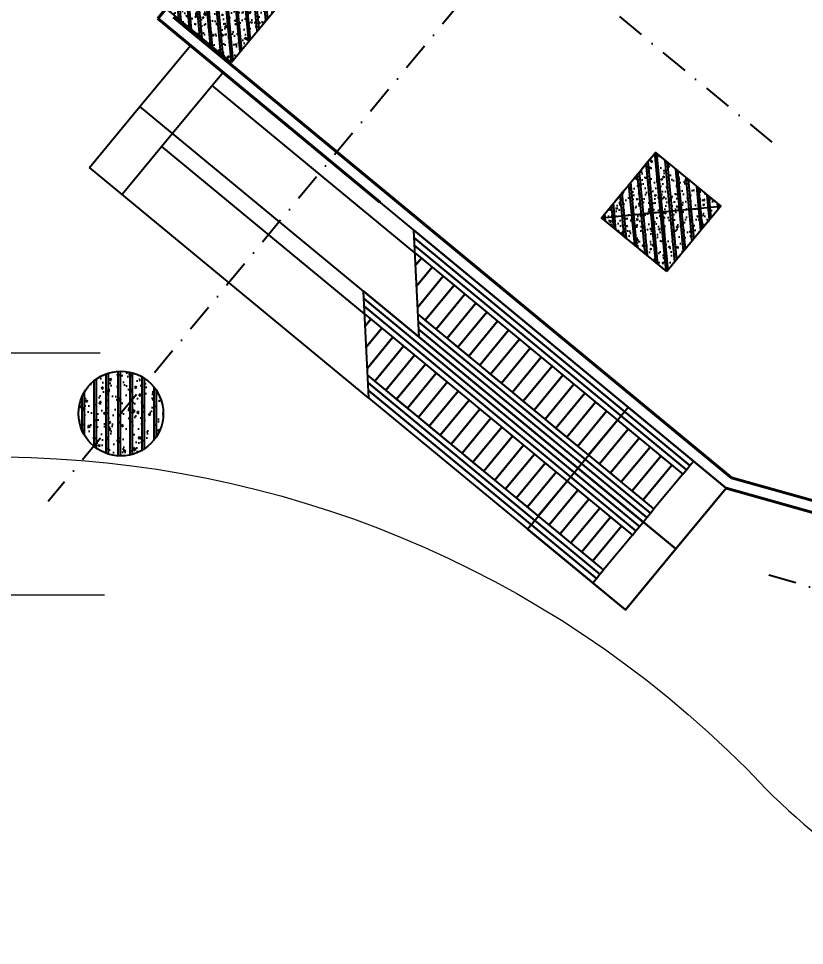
# Model space of a CAD drawing. Header units: millimetres. Extents: x -1534340 to 1713810, y -1348191 to 1114081.
# Drawn here: x 1488735 to 1502645, y -261971 to -245561 of the extents above; entities that cross this region are included whole.
import ezdxf

# ---------------------------------------------------------------- set-up
doc = ezdxf.new("R2010")
doc.units = ezdxf.units.MM
doc.header["$LTSCALE"] = 100
doc.header["$PDMODE"] = 32
doc.header["$PDSIZE"] = 2.5
for name, pattern in [('CONTINOUS', [0]), ('DASHED', [4.5, 3, -1.5]), ('DASHED2', [0.375, 0.25, -0.125]), ('xref.asix of  podium$0$xref.asix of  podium$0$DASHDOT', [1, 0.5, -0.25, 0, -0.25]), ('xref.asix of  podium$0$xref.asix of  podium$0$HIDDEN', [0.375, 0.25, -0.125]), ('Xref.Asix of Basement B2$0$HIDDEN', [0.375, 0.25, -0.125])]:
    doc.linetypes.add(name, pattern=pattern)
for name, color, linetype in [('A-FLOR-STRS', 16, 'Continuous'), ('ccu12-Manh', 8, 'Continuous'), ('KT-Kich thuoc', 9, 'Continuous'), ('xref.asix of  podium$0$xref.asix of  podium$0$KT-Hatch', 251, 'Continuous'), ('xref.asix of  podium$0$xref.asix of  podium$0$KT-Kich thuoc', 9, 'Continuous'), ('xref.asix of  podium$0$xref.asix of  podium$0$KT-Luoi truc South Tower', 8, 'xref.asix of  podium$0$xref.asix of  podium$0$DASHDOT'), ('xref.asix of  podium$0$xref.asix of  podium$0$KT-Net cot vach', 6, 'Continuous')]:
    doc.layers.add(name, color=color, linetype=linetype)
for name, color, linetype, lineweight in [('D-building block', 8, 'Continuous', 13), ('KT-Ghi chu', 26, 'Continuous', 15), ('KT-Net cat', 1, 'Continuous', 40), ('KT-Net thay', 7, 'Continuous', 15)]:
    doc.layers.add(name, color=color, linetype=linetype, lineweight=lineweight)
doc.layers.add('Xref.Asix of Basement B2$0$KT-Chi gioi XD', color=7, linetype='Xref.Asix of Basement B2$0$HIDDEN', true_color=0x0066cc)
doc.styles.add('Arial Narrow', font='ARIALN.TTF')
doc.styles.add('font unicode ccu', font='arial.ttf')
doc.dimstyles.new('CCU_1-200', dxfattribs={"dimscale": 200, "dimtxt": 3, "dimasz": 1, "dimexe": 1, "dimexo": 2, "dimgap": 0.5, "dimtad": 1, "dimdec": 0, "dimdsep": 46, "dimtxsty": 'Arial Narrow', "dimblk": 'ARCHTICK', "dimcen": -1, "dimdle": 1, "dimclrd": 256, "dimclre": 256, "dimclrt": 3, "dimadec": 0, "dimazin": 2, "dimtfac": 0.1, "dimtdec": 0, "dimtix": 1, "dimtmove": 2, "dimatfit": 1, "dimfxl": 1, "dimtvp": 0.8333333333333334, "dimtolj": 1, "dimtzin": 12, "dimarcsym": 0})
pattern_1 = [(49.99999999999999, (549.9999999999818, 1550), (286.9040730403014, -25.10085399303804), [30, -330]), (355, (549.9999999999818, 1550), (-55.50053344520001, 300.8768534800047), [24, -264]), (100.4514, (573.9086719999818, 1547.908263999999), (231.4037526856086, 275.7758168243814), [25.49607600000001, -280.4568448]), (46.1842, (549.9999999999818, 1630), (426.8964194502578, -66.20760573160723), [45, -495.0000000000001]), (96.63559999999998, (585.5746979999819, 1624.482677199999), (373.8650822194813, 389.6471483601767), [38.2441152, -420.6852000000001]), (351.1842, (549.9999999999818, 1630), (373.8647780534509, 389.6474403701299), [36.00000000000001, -396.0000000000001]), (21, (589.9999999999819, 1610), (238.7628208473847, -161.0475562661355), [30, -330]), (326.0000000000001, (589.9999999999819, 1610), (97.32613276863269, 290.0600180187412), [24, -264]), (71.4514, (609.8968931999818, 1596.579357599999), (336.089051432596, 129.012198683981), [25.496076, -280.4568448]), (37.50000000000001, (549.9999999999818, 1550), (4.863942126916267, 133.1575415325246), [0, -260.8, 0, -268.0000000000001, 0, -265.0000000000001]), (7.499999999999999, (549.9999999999818, 1550), (105.2278149768594, 157.7646847529441), [0, -152.8, 0, -254.8, 0, -101]), (327.5, (460.7999999999818, 1550), (213.5289744689636, -9.021948693751904), [0, -100, 0, -312.0000000000001, 0, -414.0000000000001]), (317.5, (420.7999999999818, 1550), (233.2744677369545, 40.04199293292709), [0, -130, 0, -207.2, 0, -294]), (45, (549.9999999999818, 1550), (-120.2081528017131, 120.2081528017131), []), (45, (549.9999999999818, 1599), (-120.2081528017131, 120.2081528017131), [])]

# ---------------------------------------------------------------- blocks, each defined once
blk = doc.blocks.new('_ARCHTICK')
at = {"color": 0, "linetype": 'ByBlock', "const_width": 0.15}
blk.add_lwpolyline([(-0.5, -0.5), (0.5, 0.5)], dxfattribs=at)
blk = doc.blocks.new('*D2943')
at = {"layer": 'Defpoints', "color": 0, "transparency": 16777216}
for p in [(1503441.11872015, -260798.8270952023, -9.836808827401771e-05), (1502506.946877695, -264104.7931108491), (1522206.334639063, -266101.3426791652, -9.444764677398399e-05)]:
    blk.add_point(p, dxfattribs=at)
at = {"layer": 'xref.asix of  podium$0$xref.asix of  podium$0$KT-Kich thuoc', "lineweight": -2, "transparency": 16777216}
for p, q in [((1503332.349169647, -261183.7546012126), (1502452.562102443, -264297.2568638542)), ((1521464.62654874, -269461.6934731526), (1502314.483124689, -264050.4083355974)), ((1522097.56508856, -266486.2701851755), (1521217.778020483, -269599.772450906))]:
    blk.add_line(p, q, dxfattribs=at)
at = {"layer": 'xref.asix of  podium$0$xref.asix of  podium$0$KT-Kich thuoc', "lineweight": -2, "transparency": 16777216, "xscale": 200, "yscale": 200, "zscale": 200}
for p, rotation in [((1502506.946877695, -264104.7931108491), 164.2212191754001), ((1521272.162795735, -269407.3086979009), 344.2212191754)]:
    blk.add_blockref('_ARCHTICK', p, dxfattribs=dict(at, rotation=rotation))
at = {"layer": 'xref.asix of  podium$0$xref.asix of  podium$0$KT-Kich thuoc', "color": 3, "transparency": 16777216, "insert": (1512000.049415901, -266365.0186476727), "char_height": 600, "attachment_point": 5, "rotation": 344.22121917540005, "style": 'Arial Narrow'}
blk.add_mtext('\\A1;19500', dxfattribs=at)
blk = doc.blocks.new('*U2782')
h = blk.add_hatch()
h.set_pattern_fill('VATLIEU04', color=250, scale=40, style=0, pattern_type=2)
h.set_pattern_definition(pattern_1)
h.paths.add_polyline_path([(-475.0000000000001, -474.9999999999999), (1024.999999999996, -475.0000000000001), (1024.999999999982, 1025), (-475.0000000000146, 1025)])
at = {"color": 6, "ltscale": 0.25}
blk.add_lwpolyline([(-475.0000000000001, -474.9999999999999), (1024.999999999996, -475.0000000000001), (1024.999999999982, 1025), (-475.0000000000146, 1025)], close=True, dxfattribs=at)
at = {"layer": 'Defpoints', "linetype": 'ByBlock', "ltscale": 30}
for p, q in [((1024.999999999996, -475.0000000000001), (-475.0000000000146, 1025)), ((-475.0000000000001, -474.9999999999999), (1024.999999999982, 1025))]:
    blk.add_line(p, q, dxfattribs=at)
blk = doc.blocks.new('*U2784')
h = blk.add_hatch()
h.set_pattern_fill('VATLIEU04', color=250, scale=40, style=0, pattern_type=2)
h.set_pattern_definition(pattern_1)
h.paths.add_polyline_path([(-475.0000000000001, -474.9999999999999), (1024.999999999996, -475.0000000000001), (1024.999999999982, 1025), (-475.0000000000146, 1025)])
at = {"color": 6, "ltscale": 0.25}
blk.add_lwpolyline([(-475.0000000000001, -474.9999999999999), (1024.999999999996, -475.0000000000001), (1024.999999999982, 1025), (-475.0000000000146, 1025)], close=True, dxfattribs=at)
at = {"layer": 'Defpoints', "linetype": 'ByBlock', "ltscale": 30}
for p, q in [((1024.999999999996, -475.0000000000001), (-475.0000000000146, 1025)), ((-475.0000000000001, -474.9999999999999), (1024.999999999982, 1025))]:
    blk.add_line(p, q, dxfattribs=at)
blk = doc.blocks.new('*U2785')
at = {"color": 6, "linetype": 'xref.asix of  podium$0$xref.asix of  podium$0$HIDDEN', "ltscale": 10}
for p, q in [((1024.999999999982, 1025), (-475.0000000000001, -474.9999999999999)), ((1024.999999999996, -475.0000000000001), (-475.0000000000146, 1025))]:
    blk.add_line(p, q, dxfattribs=at)
blk.add_lwpolyline([(-475.0000000000001, -474.9999999999999), (1024.999999999996, -475.0000000000001), (1024.999999999982, 1025), (-475.0000000000146, 1025)], close=True, dxfattribs=at)
blk = doc.blocks.new('weqewqeqweq')
at = {"layer": 'A-FLOR-STRS', "color": 8, "linetype": 'DASHED2', "ltscale": 1000}
for p, q in [((-97098.49985945225, 15690.32709905319), (-96535.27376111783, 16972.1209522374)), ((-92718.22909866646, 14093.3001444554), (-96977.81529849768, 15964.98185824417))]:
    blk.add_line(p, q, dxfattribs=at)
at = {"layer": 'A-FLOR-STRS', "color": 8}
blk.add_line((-91352.5408911854, 14694.7188810613), (-93090.68951888382, 13929.27685265243), dxfattribs=at)
at = {"layer": 'A-FLOR-STRS', "color": 8, "linetype": 'DASHED2', "ltscale": 1000}
blk.add_lwpolyline([(-91352.5408911854, 14694.7188810613), (-97221.942139633, 17273.76071100682), (-97785.13675742969, 15992.0385014452)], dxfattribs=at)
at = {"layer": 'A-FLOR-STRS', "color": 8}
for points in [[(-92966.53604547866, 13983.95128325187), (-87170.7003415674, 11437.23449100181), (-87210.92852855101, 11345.68290460669), (-97785.13675742969, 15992.0385014452)], [(-91352.5408911854, 14694.7188810613), (-85961.09701277316, 12325.69371177349), (-86524.29163056985, 11043.97150221374), (-93090.68951888382, 13929.27685265243)], [(-91476.69436459243, 14640.04445046), (-86687.9620977398, 12535.85352776758), (-86728.19028472155, 12444.30194137339), (-91600.84783800133, 14585.37001986057)], [(-91352.5408911854, 14694.7188810613), (-86647.73391075246, 12627.40511416458), (-86687.9620977398, 12535.85352776758), (-91476.69436459243, 14640.04445046)], [(-92180.09362102114, 14330.28304971382), (-92354.46018543653, 13933.45841546915), (-92125.58121944219, 13832.88794800453), (-91841.50533816405, 14479.38980496861)], [(-91841.50533816405, 14479.38980496861), (-92125.58121944219, 13832.88794800453), (-91896.70225344971, 13732.31748054177), (-91574.87675756402, 14464.73017171957), (-91725.0013114065, 14530.69558925927)], [(-91600.84783800133, 14585.37001986057), (-86728.19028472155, 12444.30194137339), (-86768.4184717089, 12352.75035497546), (-91725.0013114065, 14530.69558925927)], [(-92518.68190388009, 14181.17629445996), (-92583.33915142529, 14034.02888293378), (-92354.46018543653, 13933.45841546915), (-92180.09362102114, 14330.28304971382)], [(-92718.22909866646, 14093.30014445446), (-92583.33915142529, 14034.02888293378), (-92518.68190388009, 14181.17629445996)], [(-92842.38257207163, 14038.62571385223), (-87130.47215458192, 11528.78607739881), (-87170.7003415674, 11437.23449100181), (-92966.53604547866, 13983.95128325187)], [(-92718.22909866646, 14093.30014445446), (-87090.24396759458, 11620.33766379859), (-87130.47215458192, 11528.78607739881), (-92842.38257207163, 14038.62571385223)], [(-93090.68951888382, 13929.27685265243), (-86524.29163056985, 11043.97150221374)], [(-93090.68951888382, 13929.27685265243), (-87210.92852855101, 11345.68290460669)], [(-86524.29163056985, 11043.97150221374), (-93006.14394749701, 13892.12714079581)], [(-86524.29163056985, 11043.97150221374), (-88584.20232450962, 11949.10570938978)]]:
    blk.add_lwpolyline(points, dxfattribs=at)
for points in [[(-91345.99779157154, 14364.15970425587), (-91574.87675756402, 14464.73017171957), (-91896.70225344971, 13732.31748054177), (-91667.82328745723, 13631.747013079)], [(-91117.11882557906, 14263.58923679031), (-91345.99779157154, 14364.15970425587), (-91667.82328745723, 13631.747013079), (-91438.94432146475, 13531.17654561251)], [(-90888.23985958844, 14163.01876932662), (-91117.11882557906, 14263.58923679031), (-91438.94432146475, 13531.17654561251), (-91210.06535547227, 13430.60607814975)], [(-90659.36089359038, 14062.44830186386), (-90888.23985958844, 14163.01876932662), (-91210.06535547227, 13430.60607814975), (-90981.18638947792, 13330.03561068792)], [(-90430.48192759976, 13961.87783439923), (-90659.36089359038, 14062.44830186386), (-90981.18638947792, 13330.03561068792), (-90752.30742348172, 13229.46514322329)], [(-90201.60296160728, 13861.3073669346), (-90430.48192759976, 13961.87783439923), (-90752.30742348172, 13229.46514322329), (-90523.4284574911, 13128.89467575867)], [(-89972.72399561293, 13760.73689946998), (-90201.60296160728, 13861.3073669346), (-90523.4284574911, 13128.89467575867), (-90294.54949149676, 13028.32420829404)], [(-89743.84502962045, 13660.16643200722), (-89972.72399561293, 13760.73689946998), (-90294.54949149676, 13028.32420829404), (-90065.67052550428, 12927.75374083221)], [(-89514.96606362611, 13559.59596454259), (-89743.84502962045, 13660.16643200722), (-90065.67052550428, 12927.75374083221), (-89836.7915595118, 12827.18327336572)], [(-89286.08709763363, 13459.02549707796), (-89514.96606362611, 13559.59596454259), (-89836.7915595118, 12827.18327336572), (-89607.91259351932, 12726.6128059011)], [(-89057.20813163742, 13358.45502961613), (-89286.08709763363, 13459.02549707796), (-89607.91259351932, 12726.6128059011), (-89379.03362752683, 12626.04233843647)], [(-88828.3291656468, 13257.88456215058), (-89057.20813163742, 13358.45502961613), (-89379.03362752683, 12626.04233843647), (-89150.15466153063, 12525.47187097277)], [(-88599.45019965433, 13157.31409468688), (-88828.3291656468, 13257.88456215058), (-89150.15466153063, 12525.47187097277), (-88921.27569554001, 12424.90140351001)], [(-88370.57123365998, 13056.74362722412), (-88599.45019965433, 13157.31409468688), (-88921.27569554001, 12424.90140351001), (-88692.39672954567, 12324.33093604818)], [(-85961.09701277316, 12325.69371177349), (-88021.00770671107, 13230.8279189514), (-88584.20232450962, 11949.10570938978), (-86524.29163056985, 11043.97150221374)], [(-88141.6922676675, 12956.17315975949), (-88370.57123365998, 13056.74362722412), (-88692.39672954567, 12324.33093604818), (-88463.51776355132, 12223.76046858169)], [(-87912.81330167502, 12855.60269229393), (-88141.6922676675, 12956.17315975949), (-88463.51776355132, 12223.76046858169), (-88234.63879755884, 12123.19000111893)], [(-87683.93433568254, 12755.03222483117), (-87912.81330167502, 12855.60269229393), (-88234.63879755884, 12123.19000111893), (-88005.7598315645, 12022.61953365523)], [(-87455.05536969006, 12654.46175736748), (-87683.93433568254, 12755.03222483117), (-88005.7598315645, 12022.61953365523), (-87776.88086557202, 11922.04906619061)], [(-87226.17640369758, 12553.89128990192), (-87455.05536969006, 12654.46175736748), (-87776.88086557202, 11922.04906619061), (-87548.00189957954, 11821.47859872598)], [(-86997.29743770324, 12453.32082243823), (-87226.17640369758, 12553.89128990192), (-87548.00189957954, 11821.47859872598), (-87319.12293358892, 11720.90813126136)], [(-86768.4184717089, 12352.75035497546), (-86997.29743770324, 12453.32082243823), (-87319.12293358892, 11720.90813126136), (-87090.24396759458, 11620.33766379859)]]:
    blk.add_lwpolyline(points, close=True, dxfattribs=at)
at = {"layer": 'D-building block', "linetype": 'CONTINOUS', "ltscale": 10000}
blk.add_line((-86524.29163056985, 11043.97150221467), (-85961.06553223729, 12325.76535540074), dxfattribs=at)
blk = doc.blocks.new('CAODOSAN')
at = {"layer": 'KT-Ghi chu'}
h = blk.add_hatch(color=256, dxfattribs=at)
edge = h.paths.add_edge_path()
edge.add_ellipse((285.6850406125149, -3.80005304471811e-07), major_axis=(129.8634625370013, 129.8634625370011), ratio=0.9999999999999899, start_angle=44.9999998814438, end_angle=134.9999998813966)
edge.add_line((102.0303713485678, 7.198464396947074e-11), (285.6850409924683, 7.198464396947074e-11))
edge.add_line((285.6850409924955, 7.198464396947074e-11), (285.6850409924955, 183.6546703091347))
h = blk.add_hatch(color=256, dxfattribs=at)
edge = h.paths.add_edge_path()
edge.add_ellipse((285.6850409923988, 2.653098164596948e-10), major_axis=(129.863461730703, 129.8634617307028), ratio=0.9999999999999736, start_angle=225.0000000000234, end_angle=314.9999999999766)
edge.add_line((469.3397091160174, 7.198464396947074e-11), (285.685040992488, 7.198464396947074e-11))
edge.add_line((285.6850409924955, 7.198464396947074e-11), (285.6850409924955, -183.6546695488059))
for p, q in [((285.6850409924955, 285.6850424495908), (285.6850409924955, -285.6850416893406)), ((2047.398353040914, -2.467794227564132e-11), (-3.922195901395753e-12, -5.122957143633036e-13))]:
    blk.add_line(p, q, dxfattribs=at)
blk.add_circle((285.6850409924955, -5.122957143633036e-13), 183.654668427603, dxfattribs=at)
at = {"color": 3, "style": 'font unicode ccu', "width": 0.7}
blk.add_attdef('FL', (493.4913500682596, 47.11205713439631), '', height=300, dxfattribs=at)
at = {"color": 1, "style": 'font unicode ccu', "width": 0.7}
blk.add_attdef('SL', (489.7535818391043, -336.6225900671961), '', height=300, dxfattribs=at)
blk = doc.blocks.new('312')
at = {"layer": 'xref.asix of  podium$0$xref.asix of  podium$0$KT-Hatch', "ltscale": 0.5}
h = blk.add_hatch(dxfattribs=at)
h.set_pattern_fill('VATLIEU04', color=256, scale=50, angle=45, pattern_type=2)
h.set_pattern_definition([(94.99999999999984, (1462914.360060767, -271663.4902539403), (275.7759995861103, 231.4035394059837), [37.49999999999999, -412.4999999999999]), (40.00000000000002, (1462914.360060767, -271663.4902539403), (-314.996083695443, 216.8840747990137), [30, -330]), (145.4514, (1462937.34139178, -271644.2066247024), (-39.21973430971335, 448.287641099735), [31.870095, -350.571056]), (91.18419999999844, (1462843.649382649, -271592.7795758218), (435.8465000455986, 318.8068825982365), [56.24999999999989, -618.7499999999983]), (141.6356, (1462879.969940849, -271566.2123585361), (-13.94950748652536, 674.8558447021788), [47.805144, -525.8565]), (36.18420000000004, (1462843.649382649, -271592.7795758218), (-13.95003443662637, 674.855833957623), [45, -495]), (66, (1462896.682391238, -271575.101906292), (353.3857860571512, 68.691238233885), [37.49999999999913, -412.499999999993]), (11.00000000000003, (1462896.682391238, -271575.101906292), (-170.3542965309771, 342.4042176993831), [30, -330]), (116.4514, (1462926.131210432, -271569.3776552203), (183.0318085066423, 411.0953098697152), [31.870095, -350.571056]), (82.50000000000001, (1462914.360060767, -271663.4902539403), (-113.3965926531701, 121.9949088062736), [0, -325.999999999993, 0, -334.999999999993, 0, -331.249999999993]), (52.49999999999999, (1462914.360060767, -271663.4902539403), (-46.43647110123004, 232.4547249501817), [0, -191, 0, -318.5, 0, -126.25]), (12.5, (1462835.517654665, -271742.3326600428), (196.709083659603, 180.7603809074303), [0, -125, 0, -390, 0, -517.5]), (2.499999999999997, (1462800.162315606, -271777.6879991022), (170.7949915992331, 241.5799034369745), [0, -162.5, 0, -259, 0, -367.5]), (90, (1462914.360060767, -271663.4902539403), (-212.5, 0), []), (90, (1462871.049770419, -271620.1799635928), (-212.5, 0), [])])
edge = h.paths.add_edge_path()
edge.add_arc((1490546.853125081, -252554.4036725567), 750.0000000002312, 0, 360)
at = {"layer": 'KT-Net cat'}
for p, q in [((1491198.036230842, -245562.6818458937, -5.028890151526078e-09), (1492302.405497028, -244225.4100023302, -3.155905420944763e-09)), ((1495129.443805932, -248809.3842097205, -1.517328533261645e-08), (1491198.037265791, -245562.6810624691, -4.871464760316128e-09)), ((1501355.216952298, -253691.4769790674, 4.344330141556763e-08), (1491479.601924086, -245535.8232541821, -5.082281952798135e-08)), ((1501355.216952298, -253691.4769790674), (1503826.577676101, -254389.8127782276, 3.698671924019358e-08)), ((1501260.322203774, -253872.4937732021), (1503964.656686906, -254636.6612879987, 3.165242559109152e-08))]:
    blk.add_line(p, q, dxfattribs=at)
at = {"layer": 'KT-Net thay', "elevation": 3.873262088086945e-10}
blk.add_lwpolyline([(1475589.412302245, -258306.9397957738, -0.4109326193960549), (1501964.260145415, -259197.4039001878, 0.0648447261466115), (1504270.740490187, -260992.7498212274, 4.627766262462067)], format="xyb", dxfattribs=at)
at = {"layer": 'xref.asix of  podium$0$xref.asix of  podium$0$KT-Luoi truc South Tower', "ltscale": 10}
for p, q in [((1470066.957956454, -221323.3143256778), (1502116.067354473, -247790.6721027842)), ((1511203.315779487, -227541.660378026), (1489259.541059722, -254113.1994242539)), ((1535215.307432181, -264797.398655299), (1501798.80835441, -255354.8484777416))]:
    blk.add_line(p, q, dxfattribs=at)
at = {"layer": 'xref.asix of  podium$0$xref.asix of  podium$0$KT-Net cot vach', "ltscale": 0.5}
blk.add_circle((1490546.853125081, -252554.4036725567), 750.0000000002312, dxfattribs=at)
at = {"layer": 'Xref.Asix of Basement B2$0$KT-Chi gioi XD', "lineweight": 13, "ltscale": 100, "elevation": 5.81698447265444e-10, "flags": 128}
blk.add_lwpolyline([(1536926.640264262, -198350.2424992273), (1532230.491302837, -180477.3544005106), (1529880.439225305, -179665.453135843), (1520946.555464734, -186436.7923930833), (1497442.727665294, -204368.8174399087), (1473775.210144748, -221476.816780443, 0.6848770391189095), (1504207.768946995, -335272.7658475587), (1524578.328159441, -337428.6246088693), (1563007.448297967, -336214.0549381921), (1565857.79611658, -332567.4481481264)], format="xyb", close=True, dxfattribs=at)
at = {"linetype": 'DASHED', "ltscale": 250, "extrusion": (6.390850899947302e-06, 0.0002182674409532667, 0.9999999761592404), "xscale": -1, "rotation": 116.727919323181}
for p in [(1550038.937793328, -326184.7891110639, -44.52236906894204), (1549147.46379214, -327264.2677376258, -44.52236906894428)]:
    blk.add_blockref('weqewqeqweq', p, dxfattribs=at)
at = {"layer": 'KT-Kich thuoc'}
ref = blk.add_blockref('CAODOSAN', (1484916.091121167, -251485.9357459076), dxfattribs=dict(at, xscale=2.571428571428571, yscale=2.571428571428571, zscale=2.571428571428571))
ref.add_attrib('FL', '%%p0.000', (1486185.068878483, -251333.2411678761), dxfattribs={"layer": '0', "color": 3, "height": 600, "style": 'font unicode ccu', "width": 0.8})
ref = blk.add_blockref('CAODOSAN', (1484989.823188641, -255770.0534162876), dxfattribs=dict(at, xscale=2.571428571428571, yscale=2.571428571428571, zscale=2.571428571428571))
ref.add_attrib('FL', '- 0.150', (1486258.80094596, -255617.3588382561), dxfattribs={"layer": '0', "color": 3, "height": 600, "style": 'font unicode ccu', "width": 0.8})
at = {"layer": 'xref.asix of  podium$0$xref.asix of  podium$0$KT-Net cot vach', "linetype": 'ByBlock', "xscale": -1, "rotation": 320.4488276923478}
for name, p in [('*U2784', (1492440.051777689, -245668.4288870922)), ('*U2782', (1500145.133762414, -249373.1297420609)), ('*U2785', (1500145.133762414, -249373.1297420609))]:
    blk.add_blockref(name, p, dxfattribs=at)
at = {"layer": 'xref.asix of  podium$0$xref.asix of  podium$0$KT-Kich thuoc'}
dim = blk.add_linear_dim(base=(1502506.946877695, -264104.7931108491), p1=(1522206.334639064, -266101.3426791652, -9.444764677398399e-05), p2=(1503441.11872015, -260798.8270952023, -9.836808827401771e-05), angle=164.2212191754001, dimstyle='CCU_1-200', dxfattribs=at)
dim.commit()
dim.dimension.update_dxf_attribs({"geometry": '*D2943', "text_midpoint": (1512000.049415901, -266365.0186476727)})

msp = doc.modelspace()

# ---------------------------------------------------------------- block references
at = {"layer": 'ccu12-Manh'}
msp.add_blockref('312', (0, 0), dxfattribs=at)

doc.saveas('drawing.dxf')
